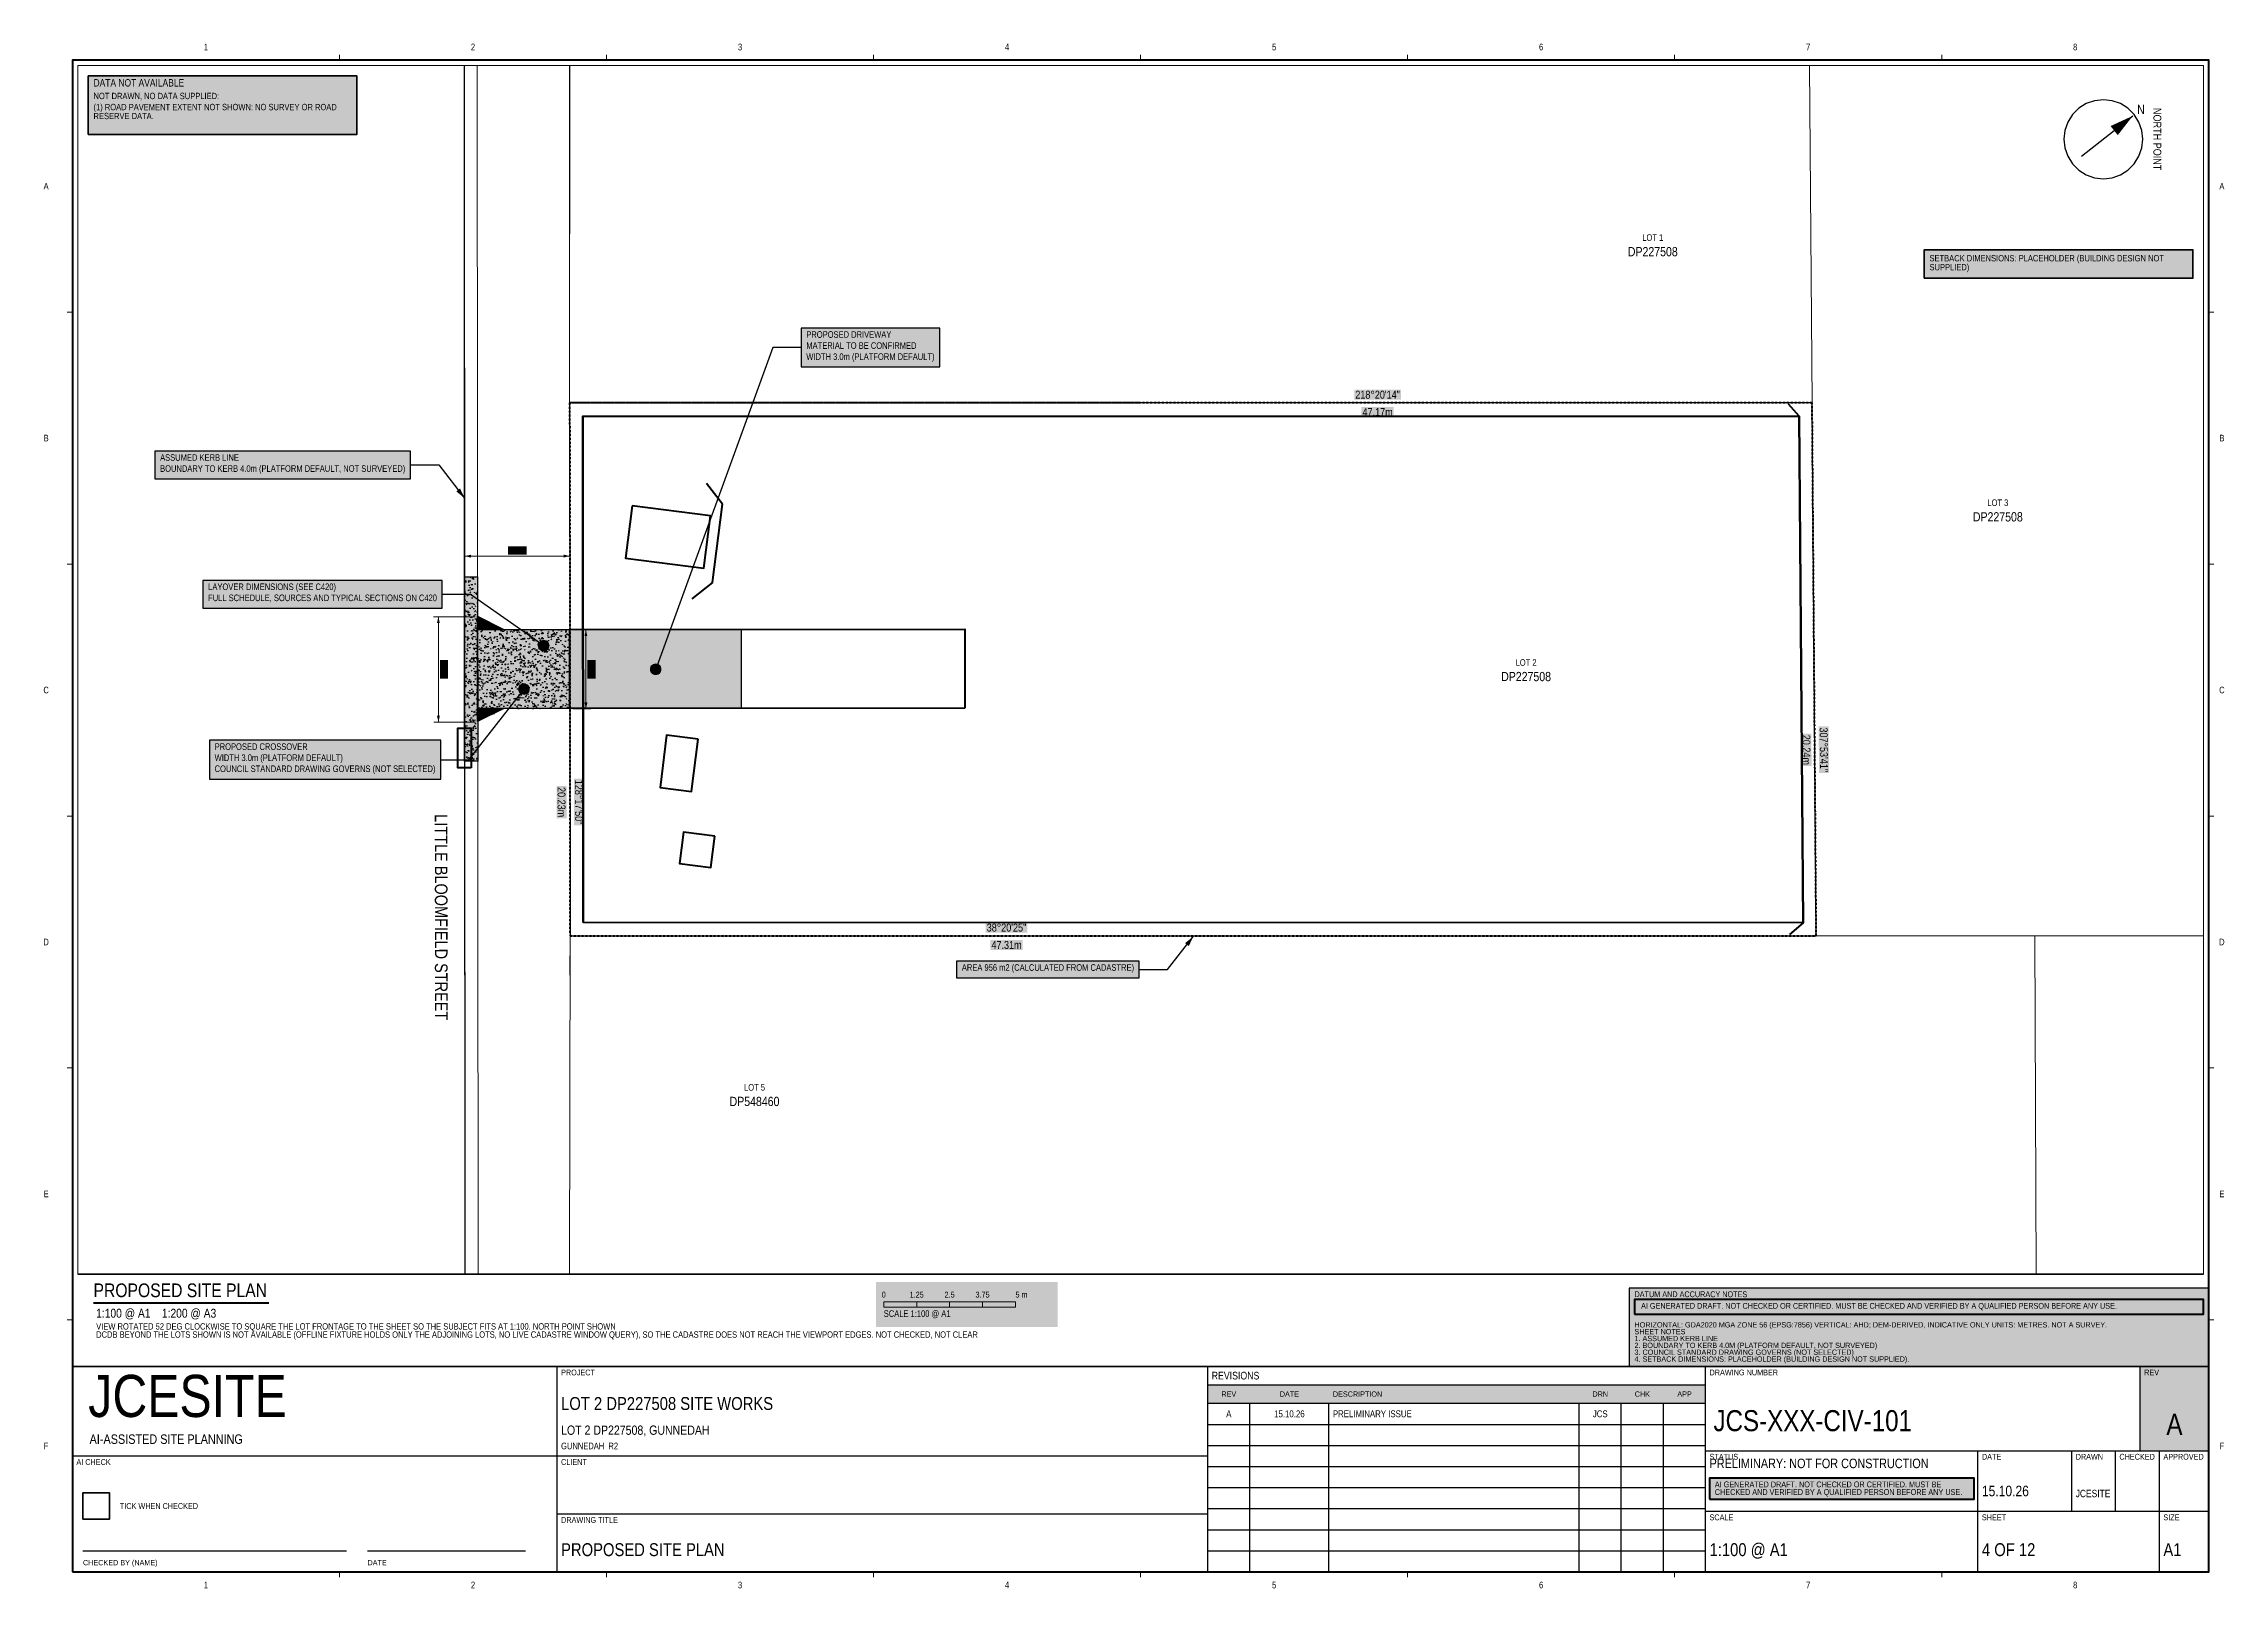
# Paper-space layout 'C101' of a CAD drawing. Header units: metres, sheet in millimetres. Extents: x 9 to 837, y 4 to 590.
# The model-space entities are those that its viewports show. They can reach past a viewport. Long polylines and large blocks are cut down to what shows.
import ezdxf
from ezdxf.enums import TextEntityAlignment as Align

# ---------------------------------------------------------------- set-up
doc = ezdxf.new("R2010")
doc.units = ezdxf.units.M
doc.header["$LTSCALE"] = 2.5
doc.linetypes.add('JCS_BDY', pattern=[5.896, 2.948, -2.948])
for name, color, linetype, lineweight in [('JCS-ANNO-CALL-HATCH', 7, 'CONTINUOUS', 25), ('JCS-ANNO-CALL-LINE', 7, 'CONTINUOUS', 25), ('JCS-ANNO-CALL-TEXT', 7, 'CONTINUOUS', 25), ('JCS-ANNO-DATA-HATCH', 1, 'CONTINUOUS', 35), ('JCS-ANNO-DATA-LINE', 1, 'CONTINUOUS', 35), ('JCS-ANNO-DATA-TEXT', 1, 'CONTINUOUS', 35), ('JCS-ANNO-DIMS-HATCH', 7, 'CONTINUOUS', 18), ('JCS-ANNO-DIMS-LINE', 7, 'CONTINUOUS', 18), ('JCS-ANNO-DIMS-TEXT', 7, 'CONTINUOUS', 18), ('JCS-ANNO-NOTE-LINE', 7, 'CONTINUOUS', 18), ('JCS-ANNO-NOTE-TEXT', 7, 'CONTINUOUS', 18), ('JCS-ANNO-NRTH-HATCH', 7, 'CONTINUOUS', 18), ('JCS-ANNO-NRTH-LINE', 7, 'CONTINUOUS', 18), ('JCS-ANNO-NRTH-TEXT', 7, 'CONTINUOUS', 18), ('JCS-FRAM-AICK-HATCH', 1, 'CONTINUOUS', 35), ('JCS-FRAM-AICK-LINE', 1, 'CONTINUOUS', 35), ('JCS-FRAM-AICK-TEXT', 1, 'CONTINUOUS', 35), ('JCS-FRAM-GRID-LINE', 8, 'CONTINUOUS', 9), ('JCS-FRAM-GRID-TEXT', 8, 'CONTINUOUS', 9), ('JCS-FRAM-TABL-HATCH', 7, 'CONTINUOUS', 18), ('JCS-FRAM-TABL-TEXT', 7, 'CONTINUOUS', 18), ('JCS-FRAM-TTLB-HATCH', 7, 'CONTINUOUS', 25), ('JCS-FRAM-TTLB-LINE', 7, 'CONTINUOUS', 25), ('JCS-FRAM-TTLB-TEXT', 7, 'CONTINUOUS', 25), ('JCS-SITE-ADJN-LINE', 9, 'CONTINUOUS', 13), ('JCS-SITE-BNDD-LINE', 2, 'CONTINUOUS', 80), ('JCS-SITE-BNDY-LINE', 7, 'CONTINUOUS', 50), ('JCS-SITE-DRVW-HATCH', 8, 'CONTINUOUS', 25), ('JCS-SITE-KERB-LINE', 7, 'CONTINUOUS', 25), ('JCS-SITE-LOTS-TEXT', 7, 'CONTINUOUS', 13), ('JCS-SITE-ROAD-TEXT', 9, 'CONTINUOUS', 13), ('JCS-SITE-XOVR-HATCH', 8, 'CONTINUOUS', 25), ('JCS-VIEW-VPRT-NONE', 7, 'CONTINUOUS', 13)]:
    doc.layers.add(name, color=color, linetype=linetype, lineweight=lineweight)
doc.styles.add('ARIAL NARROW', font='arialn.ttf')
picture_1 = doc.add_image_def('image1.png', size_in_pixel=(1768, 1800))

msp = doc.modelspace()

# ---------------------------------------------------------------- hatches: boundary and pattern name
at = {"layer": 'JCS-SITE-DRVW-HATCH', "true_color": 0xf2f2f2}
msp.add_hatch(color=7, dxfattribs=at).paths.add_polyline_path([(238456.462, 6569531.812), (238452.434, 6569526.711), (238452.434, 6569526.711), (238450.079, 6569528.57), (238450.079, 6569528.57), (238454.108, 6569533.671)])
msp.add_hatch(color=7, dxfattribs=at).paths.add_polyline_path([(238456.462, 6569531.812), (238452.434, 6569526.711), (238452.434, 6569526.711), (238450.079, 6569528.57), (238450.079, 6569528.57), (238454.108, 6569533.671)])
at = {"layer": 'JCS-SITE-XOVR-HATCH', "true_color": 0x808080}
for points in [[(238452.434, 6569526.711), (238450.265, 6569523.964), (238447.91, 6569525.823), (238450.079, 6569528.57)], [(238452.434, 6569526.711), (238450.265, 6569523.964), (238447.91, 6569525.823), (238450.079, 6569528.57)], [(238451.834, 6569522.725), (238451.524, 6569522.332), (238446.031, 6569526.67), (238446.341, 6569527.063)], [(238451.834, 6569522.725), (238451.524, 6569522.332), (238446.031, 6569526.67), (238446.341, 6569527.063)], [(238447.91, 6569525.823), (238447.518, 6569526.133), (238448.53, 6569526.608)], [(238447.91, 6569525.823), (238447.518, 6569526.133), (238448.53, 6569526.608)], [(238450.657, 6569523.654), (238450.265, 6569523.964), (238450.884, 6569524.749)], [(238450.657, 6569523.654), (238450.265, 6569523.964), (238450.884, 6569524.749)]]:
    msp.add_hatch(color=7, dxfattribs=at).paths.add_polyline_path(points)
at = {"layer": 'JCS-SITE-XOVR-HATCH', "true_color": 0x000000}
h = msp.add_hatch(dxfattribs=at)
h.set_pattern_fill('AR-CONC', scale=0.0056541407965)
h.paths.add_polyline_path([(238452.434, 6569526.711), (238450.265, 6569523.964), (238447.91, 6569525.823), (238450.079, 6569528.57)])
h = msp.add_hatch(dxfattribs=at)
h.set_pattern_fill('AR-CONC', scale=0.00282707039827)
h.paths.add_polyline_path([(238452.434, 6569526.711), (238450.265, 6569523.964), (238447.91, 6569525.823), (238450.079, 6569528.57)])
h = msp.add_hatch(dxfattribs=at)
h.set_pattern_fill('AR-CONC', scale=0.0056541407965)
h.paths.add_polyline_path([(238451.834, 6569522.725), (238451.524, 6569522.332), (238446.031, 6569526.67), (238446.341, 6569527.063)])
h = msp.add_hatch(dxfattribs=at)
h.set_pattern_fill('AR-CONC', scale=0.00282707039827)
h.paths.add_polyline_path([(238451.834, 6569522.725), (238451.524, 6569522.332), (238446.031, 6569526.67), (238446.341, 6569527.063)])
h = msp.add_hatch(dxfattribs=at)
h.set_pattern_fill('AR-CONC', scale=0.0056541407965)
h.paths.add_polyline_path([(238447.91, 6569525.823), (238447.518, 6569526.133), (238448.53, 6569526.608)])
h = msp.add_hatch(dxfattribs=at)
h.set_pattern_fill('AR-CONC', scale=0.00282707039827)
h.paths.add_polyline_path([(238447.91, 6569525.823), (238447.518, 6569526.133), (238448.53, 6569526.608)])
h = msp.add_hatch(dxfattribs=at)
h.set_pattern_fill('AR-CONC', scale=0.0056541407965)
h.paths.add_polyline_path([(238450.657, 6569523.654), (238450.265, 6569523.964), (238450.884, 6569524.749)])
h = msp.add_hatch(dxfattribs=at)
h.set_pattern_fill('AR-CONC', scale=0.00282707039827)
h.paths.add_polyline_path([(238450.657, 6569523.654), (238450.265, 6569523.964), (238450.884, 6569524.749)])

# ---------------------------------------------------------------- linework, layer by layer
at = {"layer": 'JCS-ANNO-NOTE-LINE', "lineweight": 40}
for points in [[(238459.128, 6569522.062), (238444.033, 6569533.982), (238472.674, 6569570.201), (238487.855, 6569558.385)], [(238461.73, 6569538.483), (238452.434, 6569526.711), (238450.079, 6569528.57), (238459.375, 6569540.342)], [(238447.869, 6569533.332), (238449.269, 6569531.904), (238451.411, 6569534.004), (238450.011, 6569535.432)], [(238456.369, 6569529.802), (238455.512, 6569528.962), (238456.912, 6569527.534), (238457.769, 6569528.374)], [(238459.649, 6569528.017), (238458.792, 6569527.177), (238459.632, 6569526.32), (238460.489, 6569527.16)], [(238451.876, 6569522.374), (238451.566, 6569521.981), (238450.388, 6569522.911), (238450.698, 6569523.303)]]:
    msp.add_lwpolyline(points, close=True, dxfattribs=at)
for points in [[(238472.674, 6569570.201), (238472.074, 6569570.166)], [(238487.855, 6569558.385), (238472.674, 6569570.201)], [(238487.855, 6569558.385), (238487.894, 6569557.708)], [(238449.947, 6569536.069), (238448.947, 6569536.079)], [(238452.047, 6569533.927), (238449.947, 6569536.069)], [(238444.033, 6569533.982), (238459.128, 6569522.062)], [(238452.047, 6569533.927), (238452.037, 6569532.927)]]:
    msp.add_lwpolyline(points, dxfattribs=at)
at = {"layer": 'JCS-SITE-ADJN-LINE', "lineweight": 13, "true_color": 0x5a5a5a}
for points in [[(238472.357, 6569603.209), (238459.75, 6569587.27), (238456.63, 6569583.32), (238472.59, 6569570.9), (238488.56, 6569558.47), (238493.7, 6569564.98), (238504.094, 6569578.114)], [(238472.59, 6569570.9), (238462.225, 6569578.966)], [(238462.225, 6569578.966), (238472.59, 6569570.9), (238488.56, 6569558.47), (238493.7, 6569564.98), (238497.853, 6569570.228)], [(238433.031, 6569542.045), (238443.33, 6569533.9), (238472.59, 6569570.9)], [(238504.041, 6569556.878), (238493.7, 6569564.98), (238488.56, 6569558.47), (238459.21, 6569521.36), (238469.501, 6569513.198)], [(238442.136, 6569534.844), (238443.33, 6569533.9), (238456.716, 6569550.828)], [(238472.589, 6569538.276), (238459.21, 6569521.36), (238460.38, 6569520.432)]]:
    msp.add_lwpolyline(points, dxfattribs=at)
for points in [[(238472.59, 6569570.9), (238456.63, 6569583.32), (238446.15, 6569570.07), (238427.46, 6569546.45), (238443.33, 6569533.9)], [(238509.54, 6569552.57), (238493.7, 6569564.98), (238488.56, 6569558.47), (238459.21, 6569521.36), (238474.97, 6569508.86)]]:
    msp.add_lwpolyline(points, close=True, dxfattribs=at)
at = {"layer": 'JCS-SITE-BNDD-LINE', "linetype": 'JCS_BDY', "lineweight": 80, "true_color": 0xc6bc0c}
msp.add_lwpolyline([(238459.21, 6569521.36), (238488.56, 6569558.47), (238472.59, 6569570.9), (238443.33, 6569533.9)], close=True, dxfattribs=at)
for points in [[(238456.716, 6569550.828), (238443.33, 6569533.9), (238459.21, 6569521.36)], [(238459.21, 6569521.36), (238472.589, 6569538.276)]]:
    msp.add_lwpolyline(points, dxfattribs=at)
at = {"layer": 'JCS-SITE-BNDY-LINE', "lineweight": 25, "true_color": 0x000000}
msp.add_lwpolyline([(238459.21, 6569521.36), (238488.56, 6569558.47), (238472.59, 6569570.9), (238443.33, 6569533.9)], close=True, dxfattribs=at)
for points in [[(238456.716, 6569550.828), (238443.33, 6569533.9), (238459.21, 6569521.36)], [(238459.21, 6569521.36), (238472.589, 6569538.276)]]:
    msp.add_lwpolyline(points, dxfattribs=at)
at = {"layer": 'JCS-SITE-DRVW-HATCH', "lineweight": 25, "true_color": 0x000000}
msp.add_lwpolyline([(238456.462, 6569531.812), (238452.434, 6569526.711), (238452.434, 6569526.711), (238450.079, 6569528.57), (238450.079, 6569528.57), (238454.108, 6569533.671)], close=True, dxfattribs=at)
msp.add_lwpolyline([(238456.462, 6569531.812), (238452.434, 6569526.711), (238452.434, 6569526.711), (238450.079, 6569528.57), (238450.079, 6569528.57), (238454.108, 6569533.671)], close=True, dxfattribs=at)
at = {"layer": 'JCS-SITE-KERB-LINE', "lineweight": 13, "true_color": 0x5a5a5a}
for points in [[(238430.854, 6569539.292), (238467.348, 6569510.474)], [(238439.964, 6569532.098), (238458.211, 6569517.689)]]:
    msp.add_lwpolyline(points, dxfattribs=at)
at = {"layer": 'JCS-SITE-KERB-LINE', "lineweight": 25, "true_color": 0x000000}
for points in [[(238430.544, 6569538.9), (238467.037, 6569510.082)], [(238439.654, 6569531.706), (238457.901, 6569517.297)]]:
    msp.add_lwpolyline(points, dxfattribs=at)
at = {"layer": 'JCS-SITE-XOVR-HATCH', "lineweight": 25, "true_color": 0x000000}
for points in [[(238452.434, 6569526.711), (238450.265, 6569523.964), (238447.91, 6569525.823), (238450.079, 6569528.57)], [(238452.434, 6569526.711), (238450.265, 6569523.964), (238447.91, 6569525.823), (238450.079, 6569528.57)], [(238451.834, 6569522.725), (238451.524, 6569522.332), (238446.031, 6569526.67), (238446.341, 6569527.063)], [(238451.834, 6569522.725), (238451.524, 6569522.332), (238446.031, 6569526.67), (238446.341, 6569527.063)], [(238447.91, 6569525.823), (238447.518, 6569526.133), (238448.53, 6569526.608)], [(238447.91, 6569525.823), (238447.518, 6569526.133), (238448.53, 6569526.608)], [(238450.657, 6569523.654), (238450.265, 6569523.964), (238450.884, 6569524.749)], [(238450.657, 6569523.654), (238450.265, 6569523.964), (238450.884, 6569524.749)]]:
    msp.add_lwpolyline(points, close=True, dxfattribs=at)

# ---------------------------------------------------------------- pictures from other files: only their frames are drawn
at = {"layer": 'JCS-ANNO-NOTE-LINE'}
image = msp.add_image(picture_1, insert=(238343.33, 6569421.36), size_in_units=(245.23, 249.54), dxfattribs=dict(at, fade=70))

psp = doc.layouts.new('C101')

# ---------------------------------------------------------------- hatches: boundary and pattern name
at = {"layer": 'JCS-ANNO-CALL-HATCH', "true_color": 0xffffff}
for points in [[(296.59, 467.53), (349.27, 467.53), (349.27, 482.23), (296.59, 482.23)], [(51.28, 425.03), (148.34, 425.03), (148.34, 435.53), (51.28, 435.53)], [(69.52, 375.94), (160.37, 375.94), (160.37, 386.44), (69.52, 386.44)], [(71.98, 311.04), (159.8, 311.04), (159.8, 325.74), (71.98, 325.74)], [(355.64, 235.57), (425.02, 235.57), (425.02, 241.87), (355.64, 241.87)]]:
    psp.add_hatch(color=7, dxfattribs=at).paths.add_polyline_path(points)
at = {"layer": 'JCS-ANNO-CALL-HATCH', "true_color": 0x000000}
for points in [[(168.89, 417.67), (167.14, 421.37), (165.72, 420.26)], [(200.93, 361.69), (200.88, 362.13), (200.73, 362.56), (200.49, 362.93), (200.17, 363.25), (199.79, 363.49), (199.37, 363.64), (198.93, 363.69), (198.48, 363.64), (198.06, 363.49), (197.68, 363.25), (197.36, 362.93), (197.12, 362.56), (196.98, 362.13), (196.93, 361.69), (196.98, 361.24), (197.12, 360.82), (197.36, 360.44), (197.68, 360.12), (198.06, 359.89), (198.48, 359.74), (198.93, 359.69), (199.37, 359.74), (199.79, 359.89), (200.17, 360.12), (200.49, 360.44), (200.73, 360.82), (200.88, 361.24)], [(243.43, 352.72), (243.38, 353.16), (243.23, 353.58), (243, 353.96), (242.68, 354.28), (242.3, 354.52), (241.88, 354.66), (241.43, 354.72), (240.99, 354.66), (240.56, 354.52), (240.19, 354.28), (239.87, 353.96), (239.63, 353.58), (239.48, 353.16), (239.43, 352.72), (239.48, 352.27), (239.63, 351.85), (239.87, 351.47), (240.19, 351.15), (240.56, 350.91), (240.99, 350.77), (241.43, 350.72), (241.88, 350.77), (242.3, 350.91), (242.68, 351.15), (243, 351.47), (243.23, 351.85), (243.38, 352.27)], [(193.44, 345.18), (193.39, 345.63), (193.24, 346.05), (193, 346.43), (192.68, 346.75), (192.3, 346.98), (191.88, 347.13), (191.44, 347.18), (190.99, 347.13), (190.57, 346.98), (190.19, 346.75), (189.87, 346.43), (189.63, 346.05), (189.49, 345.63), (189.44, 345.18), (189.49, 344.74), (189.63, 344.31), (189.87, 343.94), (190.19, 343.62), (190.57, 343.38), (190.99, 343.23), (191.44, 343.18), (191.88, 343.23), (192.3, 343.38), (192.68, 343.62), (193, 343.94), (193.24, 344.31), (193.39, 344.74)], [(445.57, 251.33), (442.39, 248.73), (443.81, 247.62)]]:
    psp.add_hatch(color=7, dxfattribs=at).paths.add_polyline_path(points)
at = {"layer": 'JCS-ANNO-DATA-HATCH', "true_color": 0xffffff, "transparency": 33554661}
psp.add_hatch(color=7, dxfattribs=at).paths.add_polyline_path([(26, 578), (128, 578), (128, 555.8), (26, 555.8)])
at = {"layer": 'JCS-ANNO-DATA-HATCH', "true_color": 0xffffff}
psp.add_hatch(color=7, dxfattribs=at).paths.add_polyline_path([(723, 501.2), (825, 501.2), (825, 512), (723, 512)])
at = {"layer": 'JCS-ANNO-DIMS-HATCH', "true_color": 0xffffff}
for points in [[(506.62, 455.08), (524.35, 455.08), (524.35, 458.88), (506.62, 458.88)], [(509.35, 448.48), (521.61, 448.48), (521.61, 452.28), (509.35, 452.28)], [(185.38, 396.25), (192.43, 396.26), (192.43, 399.36), (185.37, 399.35)], [(159.5, 356.19), (159.51, 349.13), (162.61, 349.13), (162.6, 356.19)], [(215.5, 356.23), (215.51, 349.17), (218.61, 349.17), (218.6, 356.23)], [(676.34, 328.22), (676.44, 315.96), (680.24, 315.99), (680.14, 328.25)], [(682.92, 331.01), (683.06, 313.28), (686.86, 313.31), (686.72, 331.04)], [(203.76, 308.4), (203.77, 296.14), (207.57, 296.14), (207.56, 308.4)], [(210.36, 311.14), (210.37, 293.41), (214.17, 293.41), (214.16, 311.14)], [(366.69, 252.74), (382.51, 252.73), (382.51, 256.53), (366.69, 256.54)], [(368.47, 246.14), (380.73, 246.13), (380.73, 249.93), (368.47, 249.94)]]:
    psp.add_hatch(color=7, dxfattribs=at).paths.add_polyline_path(points)
at = {"layer": 'JCS-ANNO-DIMS-HATCH', "true_color": 0x000000}
for points in [[(168.9, 395.67), (171.3, 395.12), (171.3, 396.22)], [(208.9, 395.69), (206.5, 395.14), (206.5, 396.24)], [(158.92, 372.66), (159.47, 370.26), (158.37, 370.26)], [(214.92, 367.7), (215.47, 365.3), (214.37, 365.3)], [(214.94, 337.7), (215.49, 340.1), (214.39, 340.1)], [(158.95, 332.66), (159.49, 335.06), (158.39, 335.06)]]:
    psp.add_hatch(color=7, dxfattribs=at).paths.add_polyline_path(points)
at = {"layer": 'JCS-ANNO-NRTH-HATCH', "true_color": 0x000000}
for points in [[(802.18, 562.84), (796.48, 555.53), (793.75, 558.98)], [(328, 110.5), (340.5, 110.5), (340.5, 112.5), (328, 112.5)], [(353, 110.5), (365.5, 110.5), (365.5, 112.5), (353, 112.5)]]:
    psp.add_hatch(color=7, dxfattribs=at).paths.add_polyline_path(points)
at = {"layer": 'JCS-ANNO-NRTH-HATCH', "true_color": 0xffffff}
for points in [[(325, 103), (394, 103), (394, 120), (325, 120)], [(340.5, 110.5), (353, 110.5), (353, 112.5), (340.5, 112.5)], [(365.5, 110.5), (378, 110.5), (378, 112.5), (365.5, 112.5)]]:
    psp.add_hatch(color=7, dxfattribs=at).paths.add_polyline_path(points)
at = {"layer": 'JCS-FRAM-AICK-HATCH', "true_color": 0xffffff}
for points in [[(613, 107.8), (829, 107.8), (829, 113.4), (613, 113.4)], [(641.5, 37.6), (741.9, 37.6), (741.9, 45.6), (641.5, 45.6)]]:
    psp.add_hatch(color=7, dxfattribs=at).paths.add_polyline_path(points)
at = {"layer": 'JCS-FRAM-TABL-HATCH', "true_color": 0x000000}
psp.add_hatch(color=7, dxfattribs=at).paths.add_polyline_path([(451, 74), (640, 74), (640, 81), (451, 81)])
at = {"layer": 'JCS-FRAM-TTLB-HATCH', "true_color": 0xffffff}
psp.add_hatch(color=7, dxfattribs=at).paths.add_polyline_path([(611, 88), (831, 88), (831, 117.7), (611, 117.7)])
at = {"layer": 'JCS-FRAM-TTLB-HATCH', "true_color": 0x000000}
psp.add_hatch(color=7, dxfattribs=at).paths.add_polyline_path([(805, 56), (831, 56), (831, 88), (805, 88)])

# ---------------------------------------------------------------- linework, layer by layer
at = {"layer": 'JCS-ANNO-CALL-HATCH', "lineweight": 25, "true_color": 0x000000}
for points in [[(296.59, 467.53), (349.27, 467.53), (349.27, 482.23), (296.59, 482.23)], [(51.28, 425.03), (148.34, 425.03), (148.34, 435.53), (51.28, 435.53)], [(69.52, 375.94), (160.37, 375.94), (160.37, 386.44), (69.52, 386.44)], [(71.98, 311.04), (159.8, 311.04), (159.8, 325.74), (71.98, 325.74)], [(355.64, 235.57), (425.02, 235.57), (425.02, 241.87), (355.64, 241.87)]]:
    psp.add_lwpolyline(points, close=True, dxfattribs=at)
at = {"layer": 'JCS-ANNO-CALL-HATCH', "lineweight": 9, "true_color": 0x000000}
for points in [[(200.93, 361.69), (200.88, 362.13), (200.73, 362.56), (200.49, 362.93), (200.17, 363.25), (199.79, 363.49), (199.37, 363.64), (198.93, 363.69), (198.48, 363.64), (198.06, 363.49), (197.68, 363.25), (197.36, 362.93), (197.12, 362.56), (196.98, 362.13), (196.93, 361.69), (196.98, 361.24), (197.12, 360.82), (197.36, 360.44), (197.68, 360.12), (198.06, 359.89), (198.48, 359.74), (198.93, 359.69), (199.37, 359.74), (199.79, 359.89), (200.17, 360.12), (200.49, 360.44), (200.73, 360.82), (200.88, 361.24)], [(243.43, 352.72), (243.38, 353.16), (243.23, 353.58), (243, 353.96), (242.68, 354.28), (242.3, 354.52), (241.88, 354.66), (241.43, 354.72), (240.99, 354.66), (240.56, 354.52), (240.19, 354.28), (239.87, 353.96), (239.63, 353.58), (239.48, 353.16), (239.43, 352.72), (239.48, 352.27), (239.63, 351.85), (239.87, 351.47), (240.19, 351.15), (240.56, 350.91), (240.99, 350.77), (241.43, 350.72), (241.88, 350.77), (242.3, 350.91), (242.68, 351.15), (243, 351.47), (243.23, 351.85), (243.38, 352.27)], [(193.44, 345.18), (193.39, 345.63), (193.24, 346.05), (193, 346.43), (192.68, 346.75), (192.3, 346.98), (191.88, 347.13), (191.44, 347.18), (190.99, 347.13), (190.57, 346.98), (190.19, 346.75), (189.87, 346.43), (189.63, 346.05), (189.49, 345.63), (189.44, 345.18), (189.49, 344.74), (189.63, 344.31), (189.87, 343.94), (190.19, 343.62), (190.57, 343.38), (190.99, 343.23), (191.44, 343.18), (191.88, 343.23), (192.3, 343.38), (192.68, 343.62), (193, 343.94), (193.24, 344.31), (193.39, 344.74)]]:
    psp.add_lwpolyline(points, close=True, dxfattribs=at)
at = {"layer": 'JCS-ANNO-CALL-LINE', "lineweight": 25, "true_color": 0x000000}
for points in [[(296.59, 474.88), (285.89, 474.88), (241.43, 352.72)], [(148.34, 430.28), (159.04, 430.28), (168.89, 417.67)], [(160.37, 381.19), (171.07, 381.19), (198.93, 361.69)], [(159.8, 318.39), (170.5, 318.39), (191.44, 345.18)], [(425.02, 238.72), (435.72, 238.72), (445.57, 251.33)]]:
    psp.add_lwpolyline(points, dxfattribs=at)
at = {"layer": 'JCS-ANNO-DATA-HATCH', "lineweight": 35, "true_color": 0xb81a1a}
psp.add_lwpolyline([(723, 501.2), (825, 501.2), (825, 512), (723, 512)], close=True, dxfattribs=at)
at = {"layer": 'JCS-ANNO-DATA-LINE', "lineweight": 35, "true_color": 0xb81a1a}
psp.add_lwpolyline([(26, 555.8), (128, 555.8), (128, 578), (26, 578)], close=True, dxfattribs=at)
at = {"layer": 'JCS-ANNO-DIMS-LINE', "lineweight": 13, "true_color": 0x000000}
for points in [[(168.91, 391.67), (168.9, 397.47)], [(208.91, 391.69), (208.9, 397.49)], [(172.92, 372.67), (157.12, 372.66)], [(209.92, 367.69), (216.72, 367.7)], [(172.95, 332.67), (157.15, 332.66)], [(209.94, 337.69), (216.74, 337.7)]]:
    psp.add_lwpolyline(points, dxfattribs=at)
at = {"layer": 'JCS-ANNO-DIMS-LINE', "lineweight": 18, "true_color": 0x000000}
for points in [[(208.9, 395.69), (168.9, 395.67)], [(158.92, 372.66), (158.95, 332.66)], [(214.92, 367.7), (214.94, 337.7)]]:
    psp.add_lwpolyline(points, dxfattribs=at)
at = {"layer": 'JCS-ANNO-NOTE-LINE', "lineweight": 35, "true_color": 0x000000}
psp.add_lwpolyline([(22, 123), (829, 123)], dxfattribs=at)
at = {"layer": 'JCS-ANNO-NOTE-LINE', "lineweight": 70, "true_color": 0xcc1414}
psp.add_lwpolyline([(28, 112.1), (94.51, 112.1)], dxfattribs=at)
at = {"layer": 'JCS-ANNO-NRTH-HATCH', "lineweight": 18, "true_color": 0x000000}
for points in [[(328, 110.5), (340.5, 110.5), (340.5, 112.5), (328, 112.5)], [(340.5, 110.5), (353, 110.5), (353, 112.5), (340.5, 112.5)], [(353, 110.5), (365.5, 110.5), (365.5, 112.5), (353, 112.5)], [(365.5, 110.5), (378, 110.5), (378, 112.5), (365.5, 112.5)]]:
    psp.add_lwpolyline(points, close=True, dxfattribs=at)
at = {"layer": 'JCS-ANNO-NRTH-LINE', "lineweight": 25, "true_color": 0x000000}
psp.add_lwpolyline([(806, 554), (805.62, 557.34), (804.51, 560.51), (802.73, 563.35), (800.35, 565.73), (797.51, 567.51), (794.34, 568.62), (791, 569), (787.66, 568.62), (784.49, 567.51), (781.65, 565.73), (779.27, 563.35), (777.49, 560.51), (776.38, 557.34), (776, 554), (776.38, 550.66), (777.49, 547.49), (779.27, 544.65), (781.65, 542.27), (784.49, 540.49), (787.66, 539.38), (791, 539), (794.34, 539.38), (797.51, 540.49), (800.35, 542.27), (802.73, 544.65), (804.51, 547.49), (805.62, 550.66)], close=True, dxfattribs=at)
psp.add_lwpolyline([(782.76, 547.49), (802.18, 562.84)], dxfattribs=at)
at = {"layer": 'JCS-FRAM-AICK-HATCH', "lineweight": 60, "true_color": 0xb80000}
for points in [[(613, 107.8), (829, 107.8), (829, 113.4), (613, 113.4)], [(641.5, 37.6), (741.9, 37.6), (741.9, 45.6), (641.5, 45.6)]]:
    psp.add_lwpolyline(points, close=True, dxfattribs=at)
at = {"layer": 'JCS-FRAM-AICK-LINE', "lineweight": 35}
psp.add_lwpolyline([(24, 30), (34, 30), (34, 40), (24, 40)], close=True, dxfattribs=at)
at = {"layer": 'JCS-FRAM-GRID-LINE', "lineweight": 9, "true_color": 0x9c9c9c}
for points in [[(121.38, 584), (121.38, 586)], [(222.75, 584), (222.75, 586)], [(324.12, 584), (324.12, 586)], [(425.5, 584), (425.5, 586)], [(526.88, 584), (526.88, 586)], [(628.25, 584), (628.25, 586)], [(729.62, 584), (729.62, 586)], [(18, 488.33), (20, 488.33)], [(831, 488.33), (833, 488.33)], [(18, 392.67), (20, 392.67)], [(831, 392.67), (833, 392.67)], [(18, 297), (20, 297)], [(831, 297), (833, 297)], [(18, 201.33), (20, 201.33)], [(831, 201.33), (833, 201.33)], [(18, 105.67), (20, 105.67)], [(831, 105.67), (833, 105.67)], [(121.38, 8), (121.38, 10)], [(222.75, 8), (222.75, 10)], [(324.12, 8), (324.12, 10)], [(425.5, 8), (425.5, 10)], [(526.88, 8), (526.88, 10)], [(628.25, 8), (628.25, 10)], [(729.62, 8), (729.62, 10)]]:
    psp.add_lwpolyline(points, dxfattribs=at)
at = {"layer": 'JCS-FRAM-TTLB-HATCH', "lineweight": 25, "true_color": 0x000000}
psp.add_lwpolyline([(611, 88), (831, 88), (831, 117.7), (611, 117.7)], close=True, dxfattribs=at)
at = {"layer": 'JCS-FRAM-TTLB-LINE', "lineweight": 50}
psp.add_lwpolyline([(20, 10), (831, 10), (831, 584), (20, 584)], close=True, dxfattribs=at)
at = {"layer": 'JCS-FRAM-TTLB-LINE', "lineweight": 35}
psp.add_lwpolyline([(20, 10), (831, 10), (831, 88), (20, 88)], close=True, dxfattribs=at)
at = {"layer": 'JCS-FRAM-TTLB-LINE', "lineweight": 25}
for points in [[(204, 10), (204, 88)], [(451, 10), (451, 88)], [(640, 10), (640, 88)], [(805, 56), (805, 88)], [(451, 81), (640, 81)], [(451, 74), (640, 74)], [(467, 10), (467, 74)], [(497, 10), (497, 74)], [(592, 10), (592, 74)], [(608, 10), (608, 74)], [(624, 10), (624, 74)], [(451, 66), (640, 66)], [(451, 58), (640, 58)], [(20, 54), (204, 54)], [(204, 54), (451, 54)], [(451, 50), (640, 50)], [(640, 56), (831, 56)], [(743.4, 10), (743.4, 56)], [(779, 33), (779, 56)], [(795.6, 33), (795.6, 56)], [(812.3, 10), (812.3, 56)], [(451, 42), (640, 42)], [(451, 34), (640, 34)], [(204, 32), (451, 32)], [(451, 26), (640, 26)], [(640, 33), (831, 33)], [(24, 18), (124, 18)], [(132, 18), (192, 18)], [(451, 18), (640, 18)], [(451, 10), (640, 10)]]:
    psp.add_lwpolyline(points, dxfattribs=at)

# ---------------------------------------------------------------- texts
at = {"layer": 'JCS-ANNO-CALL-TEXT', "style": 'ARIAL NARROW'}
for s, p in [('PROPOSED DRIVEWAY', (298.59, 477.83)), ('MATERIAL TO BE CONFIRMED', (298.59, 473.63)), ('ASSUMED KERB LINE', (53.28, 431.13)), ('LAYOVER DIMENSIONS (SEE C420)', (71.52, 382.04)), ('PROPOSED CROSSOVER', (73.98, 321.34)), ('WIDTH 3.0m (PLATFORM DEFAULT)', (73.98, 317.14)), ('AREA 956 m2 (CALCULATED FROM CADASTRE)', (357.64, 237.47))]:
    psp.add_text(s, height=2.5, dxfattribs=at).set_placement(p, align=Align.BOTTOM_LEFT)
for s, p in [('WIDTH 3.0m (PLATFORM DEFAULT)', (347.27, 469.43)), ('BOUNDARY TO KERB 4.0m (PLATFORM DEFAULT, NOT SURVEYED)', (146.34, 426.93)), ('FULL SCHEDULE, SOURCES AND TYPICAL SECTIONS ON C420', (158.37, 377.84)), ('COUNCIL STANDARD DRAWING GOVERNS (NOT SELECTED)', (157.8, 312.94))]:
    psp.add_text(s, height=2.5, dxfattribs=at).set_placement(p, align=Align.BOTTOM_RIGHT)
at = {"layer": 'JCS-ANNO-DATA-TEXT', "true_color": 0xb81a1a, "style": 'ARIAL NARROW'}
for s, height, p in [('NOT DRAWN, NO DATA SUPPLIED:', 2.4, (28, 571.6)), ('DATA NOT AVAILABLE', 2.8, (28, 576.8)), ('(1) ROAD PAVEMENT EXTENT NOT SHOWN: NO SURVEY OR ROAD', 2.4, (28, 567.4)), ('RESERVE DATA.', 2.4, (28, 564)), ('SETBACK DIMENSIONS: PLACEHOLDER (BUILDING DESIGN NOT', 2.4, (725, 510)), ('SUPPLIED)', 2.4, (725, 506.6))]:
    psp.add_text(s, height=height, dxfattribs=at).set_placement(p, align=Align.TOP_LEFT)
at = {"layer": 'JCS-ANNO-DIMS-TEXT', "style": 'ARIAL NARROW'}
for s, rotation, p in [('218°20\'14"', -0.00255, (515.48, 456.98)), ('47.17m', -0.00255, (515.48, 450.38)), ('20.24m', -89.56007, (678.29, 322.11)), ('307°53\'41"', -89.56007, (684.89, 322.16)), ('20.23m', -89.9624, (205.67, 302.27)), ('128°17\'50"', -89.9624, (212.27, 302.28)), ('38°20\'25"', -0.00541, (374.6, 254.64)), ('47.31m', -0.00541, (374.6, 248.04))]:
    psp.add_text(s, height=3, rotation=rotation, dxfattribs=at).set_placement(p, align=Align.MIDDLE_CENTER)
at = {"layer": 'JCS-ANNO-DIMS-TEXT', "true_color": 0x000000, "style": 'ARIAL NARROW'}
for s, rotation, p in [('4.0m', 0.0376, (188.9, 397.81)), ('4.0m', -89.9624, (161.06, 352.66)), ('3.0m', -89.9624, (217.06, 352.7))]:
    psp.add_text(s, height=2.3, rotation=rotation, dxfattribs=at).set_placement(p, align=Align.MIDDLE_CENTER)
at = {"layer": 'JCS-ANNO-NOTE-TEXT', "style": 'ARIAL NARROW'}
for s, height, p in [('PROPOSED SITE PLAN', 5.2, (28, 119.5)), ('1:100 @ A1    1:200 @ A3', 3.4, (29, 109.9)), ('VIEW ROTATED 52 DEG CLOCKWISE TO SQUARE THE LOT FRONTAGE TO THE SHEET SO THE SUBJECT FITS AT 1:100. NORTH POINT SHOWN', 2.4, (29, 104.4)), ('DCDB BEYOND THE LOTS SHOWN IS NOT AVAILABLE (OFFLINE FIXTURE HOLDS ONLY THE ADJOINING LOTS, NO LIVE CADASTRE WINDOW QUERY), SO THE CADASTRE DOES NOT REACH THE VIEWPORT EDGES. NOT CHECKED, NOT CLEAR', 2.4, (29, 101.3))]:
    psp.add_text(s, height=height, dxfattribs=at).set_placement(p, align=Align.TOP_LEFT)
at = {"layer": 'JCS-ANNO-NRTH-TEXT', "style": 'ARIAL NARROW'}
psp.add_text('N', height=3.5, dxfattribs=at).set_placement((805.28, 565.29), align=Align.MIDDLE_CENTER)
psp.add_text('NORTH POINT', height=3, rotation=-90, dxfattribs=at).set_placement((811.5, 554), align=Align.MIDDLE_CENTER)
for s, p in [('0', (328, 113.5)), ('1.25', (340.5, 113.5)), ('2.5', (353, 113.5)), ('3.75', (365.5, 113.5))]:
    psp.add_text(s, height=2.2, dxfattribs=at).set_placement(p, align=Align.BOTTOM_CENTER)
psp.add_text('5 m', height=2.2, dxfattribs=at).set_placement((378, 113.5), align=Align.BOTTOM_LEFT)
psp.add_text('SCALE 1:100 @ A1', height=2.5, dxfattribs=at).set_placement((328, 109.3), align=Align.TOP_LEFT)
at = {"layer": 'JCS-FRAM-AICK-TEXT', "true_color": 0xb80000, "style": 'ARIAL NARROW'}
for s, p in [('AI GENERATED DRAFT. NOT CHECKED OR CERTIFIED. MUST BE CHECKED AND VERIFIED BY A QUALIFIED PERSON BEFORE ANY USE.', (615.5, 112.1)), ('AI GENERATED DRAFT. NOT CHECKED OR CERTIFIED. MUST BE', (643.5, 44.3)), ('CHECKED AND VERIFIED BY A QUALIFIED PERSON BEFORE ANY USE.', (643.5, 41.4))]:
    psp.add_text(s, height=2.2, dxfattribs=at).set_placement(p, align=Align.TOP_LEFT)
at = {"layer": 'JCS-FRAM-GRID-TEXT', "true_color": 0x4c4c4c, "style": 'ARIAL NARROW'}
for s, p in [('1', (70.69, 589)), ('2', (172.06, 589)), ('3', (273.44, 589)), ('4', (374.81, 589)), ('5', (476.19, 589)), ('6', (577.56, 589)), ('7', (678.94, 589)), ('8', (780.31, 589)), ('A', (10, 536.17)), ('A', (836, 536.17)), ('B', (10, 440.5)), ('B', (836, 440.5)), ('C', (10, 344.83)), ('C', (836, 344.83)), ('D', (10, 249.17)), ('D', (836, 249.17)), ('E', (10, 153.5)), ('E', (836, 153.5)), ('F', (10, 57.83)), ('F', (836, 57.83)), ('1', (70.69, 5)), ('2', (172.06, 5)), ('3', (273.44, 5)), ('4', (374.81, 5)), ('5', (476.19, 5)), ('6', (577.56, 5)), ('7', (678.94, 5)), ('8', (780.31, 5))]:
    psp.add_text(s, height=2.5, dxfattribs=at).set_placement(p, align=Align.MIDDLE_CENTER)
at = {"layer": 'JCS-FRAM-TABL-TEXT', "true_color": 0xffffff, "style": 'ARIAL NARROW'}
for s, p in [('REV', (459, 77.5)), ('DATE', (482, 77.5)), ('DRN', (600, 77.5)), ('CHK', (616, 77.5)), ('APP', (632, 77.5))]:
    psp.add_text(s, height=2, dxfattribs=at).set_placement(p, align=Align.MIDDLE_CENTER)
psp.add_text('DESCRIPTION', height=2, dxfattribs=at).set_placement((498.5, 77.5), align=Align.MIDDLE_LEFT)
at = {"layer": 'JCS-FRAM-TABL-TEXT', "style": 'ARIAL NARROW'}
for s, p in [('A', (459, 70)), ('15.10.26', (482, 70)), ('JCS', (600, 70))]:
    psp.add_text(s, height=2.6, dxfattribs=at).set_placement(p, align=Align.MIDDLE_CENTER)
psp.add_text('PRELIMINARY ISSUE', height=2.6, dxfattribs=at).set_placement((498.5, 70), align=Align.MIDDLE_LEFT)
at = {"layer": 'JCS-FRAM-TTLB-TEXT', "style": 'ARIAL NARROW'}
for s, height, p in [('DATUM AND ACCURACY NOTES', 2.2, (613, 116.5)), ('SHEET NOTES', 2, (613, 102.2)), ('1. ASSUMED KERB LINE', 2, (613, 99.6)), ('HORIZONTAL: GDA2020 MGA ZONE 56 (EPSG:7856) VERTICAL: AHD; DEM-DERIVED, INDICATIVE ONLY UNITS: METRES. NOT A SURVEY.', 2, (613, 104.8)), ('4. SETBACK DIMENSIONS: PLACEHOLDER (BUILDING DESIGN NOT SUPPLIED).', 2, (613, 91.8)), ('3. COUNCIL STANDARD DRAWING GOVERNS (NOT SELECTED)', 2, (613, 94.4)), ('2. BOUNDARY TO KERB 4.0M (PLATFORM DEFAULT, NOT SURVEYED)', 2, (613, 97))]:
    psp.add_text(s, height=height, dxfattribs=at).set_placement(p, align=Align.TOP_LEFT)
for s, height, p in [('JCESITE', 16, (26, 64)), ('LOT 2 DP227508 SITE WORKS', 4.9, (205.5, 70)), ('JCS-XXX-CIV-101', 8, (643, 61)), ('AI-ASSISTED SITE PLANNING', 3.6, (26.5, 57.5)), ('GUNNEDAH  R2', 2.5, (205.5, 55.8)), ('LOT 2 DP227508, GUNNEDAH', 3.5, (205.5, 61)), ('PRELIMINARY: NOT FOR CONSTRUCTION', 3.6, (641.5, 48.3)), ('15.10.26', 4, (744.9, 37.5)), ('JCESITE', 2.8, (780.5, 37.5)), ('PROPOSED SITE PLAN', 4.9, (205.5, 14.5)), ('1:100 @ A1', 4.9, (641.5, 14.5)), ('4 OF 12', 4.9, (744.9, 14.5)), ('A1', 4.9, (813.8, 14.5))]:
    psp.add_text(s, height=height, dxfattribs=at).set_placement(p, align=Align.BOTTOM_LEFT)
at = {"layer": 'JCS-FRAM-TTLB-TEXT', "true_color": 0x4c4c4c, "style": 'ARIAL NARROW'}
for s, height, p in [('PROJECT', 2.2, (205.5, 86.8)), ('DRAWING NUMBER', 2.2, (641.5, 86.8)), ('AI CHECK', 2.2, (21.5, 52.8)), ('CLIENT', 2.2, (205.5, 52.8)), ('STATUS', 2.2, (641.5, 54.8)), ('DATE', 2.2, (744.9, 54.8)), ('DRAWN', 2.2, (780.5, 54.8)), ('CHECKED', 2.2, (797.1, 54.8)), ('APPROVED', 2.2, (813.8, 54.8)), ('DRAWING TITLE', 2.2, (205.5, 30.8)), ('SCALE', 2.2, (641.5, 31.8)), ('SHEET', 2.2, (744.9, 31.8)), ('SIZE', 2.2, (813.8, 31.8)), ('CHECKED BY (NAME)', 2, (24, 14.5)), ('DATE', 2, (132, 14.5))]:
    psp.add_text(s, height=height, dxfattribs=at).set_placement(p, align=Align.TOP_LEFT)
at = {"layer": 'JCS-FRAM-TTLB-TEXT', "style": 'ARIAL NARROW'}
psp.add_text('REVISIONS', height=2.9, dxfattribs=at).set_placement((452.5, 84.5), align=Align.MIDDLE_LEFT)
at = {"layer": 'JCS-FRAM-TTLB-TEXT', "true_color": 0xffffff, "style": 'ARIAL NARROW'}
psp.add_text('REV', height=2.2, dxfattribs=at).set_placement((806.5, 86.8), align=Align.TOP_LEFT)
psp.add_text('A', height=8, dxfattribs=at).set_placement((818, 66), align=Align.MIDDLE_CENTER)
at = {"layer": 'JCS-FRAM-TTLB-TEXT', "true_color": 0x4c4c4c, "style": 'ARIAL NARROW'}
psp.add_text('TICK WHEN CHECKED', height=2.2, dxfattribs=at).set_placement((38, 35), align=Align.MIDDLE_LEFT)
at = {"layer": 'JCS-SITE-LOTS-TEXT', "style": 'ARIAL NARROW'}
for s, p in [('LOT 1', (619.95, 514.64)), ('LOT 3', (750.94, 413.95)), ('LOT 2', (571.85, 353.3)), ('LOT 5', (278.93, 191.97))]:
    psp.add_text(s, height=2.5, dxfattribs=at).set_placement(p, align=Align.BOTTOM_CENTER)
for s, p in [('DP227508', (619.95, 513.04)), ('DP227508', (750.94, 412.35)), ('DP227508', (571.85, 351.7)), ('DP548460', (278.93, 190.37))]:
    psp.add_text(s, height=3.5, dxfattribs=at).set_placement(p, align=Align.TOP_CENTER)
at = {"layer": 'JCS-SITE-ROAD-TEXT', "style": 'ARIAL NARROW'}
psp.add_text('LITTLE BLOOMFIELD STREET', height=4.8, rotation=-89.9624, dxfattribs=at).set_placement((159.99, 258.56), align=Align.MIDDLE_CENTER)

# ---------------------------------------------------------------- viewports
at = {"layer": 'JCS-VIEW-VPRT-NONE', "view_twist_angle": 308.334777}
vp = psp.add_viewport(center=(425.5, 352.5), size=(807, 459), view_center_point=(5301060.036, 3887742.838), view_height=45.9, dxfattribs=at)
vp.frozen_layers = ['JCS-ANNO-CALL-HATCH', 'JCS-ANNO-CALL-LINE', 'JCS-ANNO-CALL-TEXT', 'JCS-ANNO-DATA-HATCH', 'JCS-ANNO-DATA-LINE', 'JCS-ANNO-DATA-TEXT', 'JCS-ANNO-DIMS-HATCH', 'JCS-ANNO-DIMS-LINE', 'JCS-ANNO-DIMS-TEXT', 'JCS-ANNO-NOTE-TEXT', 'JCS-ANNO-NRTH-HATCH', 'JCS-ANNO-NRTH-LINE', 'JCS-ANNO-NRTH-TEXT', 'JCS-FRAM-AICK-HATCH', 'JCS-FRAM-AICK-LINE', 'JCS-FRAM-AICK-TEXT', 'JCS-FRAM-GRID-LINE', 'JCS-FRAM-GRID-TEXT', 'JCS-FRAM-TABL-HATCH', 'JCS-FRAM-TABL-TEXT', 'JCS-FRAM-TTLB-HATCH', 'JCS-FRAM-TTLB-LINE', 'JCS-FRAM-TTLB-TEXT', 'JCS-SITE-LOTS-TEXT', 'JCS-SITE-ROAD-TEXT', 'JCS-VIEW-VPRT-NONE']

doc.saveas('drawing.dxf')
